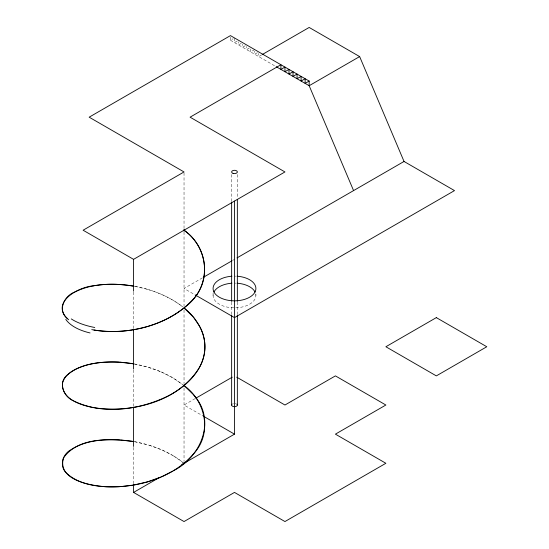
<?xml version="1.0" encoding="UTF-8"?>
<svg xmlns="http://www.w3.org/2000/svg" width="549" height="549" viewBox="0 0 549 549"><rect width="100%" height="100%" fill="white"/><g stroke="black" fill="none" stroke-linecap="round" stroke-linejoin="round"><path stroke-width="0.41" stroke-dasharray="2.75 2.06" d="M230.456 37.16L230.456 40.269L233.147 38.711M237.182 41.045L234.492 42.596L234.492 37.936M241.217 43.378L238.527 44.929L238.527 41.82M245.259 45.704L242.562 47.262L242.562 44.153M249.294 48.038L246.604 49.588L246.604 46.487M254.674 49.588L250.639 51.922L250.639 48.813M257.364 52.697L254.674 54.255L254.674 51.146M261.681 54.873L258.709 56.581L258.709 53.473M202.382 277.89L184.032 288.486L194.421 294.484M232.563 260.459L234.794 259.176M195.163 398.595L184.032 405.018L203.322 416.156M134.231 363.939L147.489 367.034L160.013 371.44M134.505 286.29L146.576 289.083M134.505 363.98C148.367 366.506 161.9 371.22 173.992 378.508M134.505 441.671L148.408 444.992M134.45 441.664C152.018 444.903 169.305 451.532 183.366 462.745M135.322 286.441C152.581 289.748 169.538 296.336 183.366 307.365M147.489 289.344C160.157 293.049 172.359 298.731 182.776 306.898M149.321 445.273L161.742 449.871L172.434 455.272M160.878 371.81L172.434 377.582L182.769 384.588M230.456 40.269L276.195 66.676M173.216 455.732L183.4 462.78M174.754 378.975L182.693 384.52M255.903 293.921L255.903 295.479M237.346 174.52L237.346 198.512M237.346 302.19L237.346 314.193M231.637 174.52L231.637 201.085M231.637 302.19L231.637 314.193M213.081 293.145L213.081 295.479M184.032 172.805L184.032 228.501M184.032 231.932L184.032 306.479M184.032 309.904L184.032 383.593M184.032 387.882L184.032 461.572M133.572 292.123L133.572 328.082M133.572 369.964L133.572 406.384M133.572 447.353L133.572 483.765M255.813 294.367A21.411 12.359 0 0 1 233.497 307.824A21.411 12.359 0 0 1 213.437 293.228M234.492 283.112A21.411 12.359 0 0 1 235.775 283.14M234.492 276.126A21.411 12.359 0 0 1 235.775 276.147M232.694 403.741A2.855 1.647 0 0 1 233.442 403.488M235.274 403.433A2.855 1.647 0 0 1 236.049 403.639"/><path stroke-width="0.82" d="M199.85 366.711C206.568 354.482 206.568 339.014 199.85 326.785M199.5 367.37C178.247 401.71 132.741 413.129 94.703 407.845M184.684 307.358C211.502 287.951 210.967 249.239 184.032 230.216C207.625 246.762 212.49 282.09 190.359 302.053C178.953 313.815 163.966 321.494 148.408 326.195M173.216 470.836C201.181 457.152 217.068 419.059 192.905 394.264M262.422 54.44L309.169 27.45L359.636 56.581L404.037 161.461L454.497 190.599L234.492 317.617L195.163 294.909M309.169 81.053L305.134 83.386L305.134 78.727L301.099 81.053L301.099 76.393L297.064 78.727L297.064 74.06L293.022 76.393L293.022 71.734L288.987 74.06L288.987 69.4L284.952 71.734L284.952 67.067L280.916 69.4L280.916 64.741L190.084 117.177L284.952 171.947L133.572 259.348L83.112 230.216L184.032 171.947L89.164 117.177L230.456 35.61L309.169 81.053L309.169 85.719L353.577 190.599M359.636 56.581L309.169 85.719L276.195 66.676M203.851 277.039L231.822 260.892M237.017 257.893L404.037 161.461M195.904 398.162L232.261 377.17M133.572 484.678L133.572 492.419L159.539 477.424M181.801 464.571L234.492 434.149L234.492 201.085M172.434 471.296L161.742 476.697M160.878 477.067L147.489 481.844L133.572 485.062M147.489 326.463C129.482 331.617 110.225 333.216 91.765 329.613M93.92 285.789C78.534 286.612 49.074 303.062 68.687 319.751M94.703 285.652C107.556 283.531 120.753 283.936 133.572 286.125M132.638 485.22L120.567 486.64M119.648 486.695C101.86 487.416 81.897 486.085 67.637 474.192M118.735 362.127C101.229 361.544 81.636 362.971 67.637 374.686C57.542 382.296 63.403 396.865 73.724 400.914M119.648 439.873C103.034 439.083 85.157 440.483 70.855 449.775C62.085 454.387 58.88 467.247 67.287 473.856M119.648 362.182L133.572 363.815C117.733 361.153 101.201 361.029 85.644 365.387C76.489 368.221 65.626 372.785 62.552 382.77C60.994 399.164 80.799 405.244 93.92 407.715M120.567 439.927L132.638 441.348M93.92 330.024C125.124 334.842 159.038 327.671 184.032 307.907L193.42 317.192M133.791 441.547C110.747 438.61 78.521 436.62 63.416 458.017C57.343 480.382 90.914 485.659 106.259 486.785C138.039 487.91 172.544 478.241 193.859 453.46C212.806 433.175 205.299 399.981 183.407 385.089L184.032 385.597M134.011 286.207C114.322 282.982 92.953 282.989 74.726 292.034C64.02 295.863 57.103 310.796 67.637 318.818M74.232 401.202C103.665 415.216 139.467 409.794 167.98 396.042C184.539 387.539 200.268 373.588 204.159 354.613C207.906 336.942 198.134 319.292 184.642 308.414M236.715 377.17L284.952 405.018L335.412 375.887L385.872 405.018L335.412 434.149L385.872 463.281L284.952 521.55L234.492 492.419L184.032 521.55L133.572 492.419M204.063 416.588L234.492 434.149M184.684 386.139L192.383 393.66M193.921 317.802L199.5 326.127M237.346 199.369L237.346 301.339M237.346 315.044L237.346 405.018M231.637 201.943L231.637 301.339M231.637 315.044L231.637 405.018M184.032 229.358L184.032 231.074M133.572 259.348L133.572 291.217M133.572 328.995L133.572 369.052M133.572 407.289L133.572 446.44M90.05 332.948A74.575 34.958 -11.2 0 1 65.77 319.381M94.751 327.499A74.63 30.847 -5.9 0 1 71.288 318.921M213.911 292.075A21.411 12.359 0 0 1 231.904 283.209M237.072 283.209A21.411 12.359 0 0 1 255.072 292.075M237.072 276.216A21.411 12.359 0 0 1 252.581 295.088A21.411 12.359 0 0 1 216.395 295.088A21.411 12.359 0 0 1 231.904 276.216M236.88 404.119A2.855 1.647 0 0 1 236.441 406.226A2.855 1.647 0 0 1 232.769 406.329A2.855 1.647 0 0 1 231.953 404.263M436.331 317.617L385.872 346.748L436.331 375.887L486.791 346.748L436.331 317.617M233.064 173.374A2.855 1.647 0 0 0 237.346 171.947A2.855 1.647 0 0 0 233.064 170.519A2.855 1.647 0 0 0 233.064 173.374"/></g></svg>
